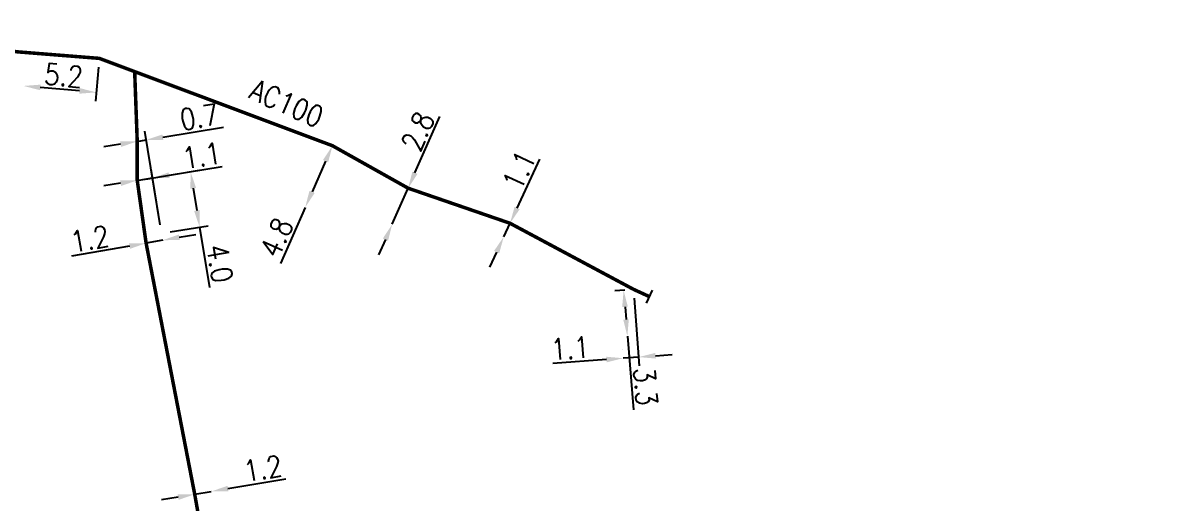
# Model space of a CAD drawing. Header units: millimetres. Extents: x 101000 to 102000, y 121011 to 122007.
# Drawn here: x 101567.6 to 101648.6, y 121459.5 to 121493.7 of the extents above; entities that cross this region are included whole.
import ezdxf
from ezdxf.enums import TextEntityAlignment as Align

# ---------------------------------------------------------------- set-up
doc = ezdxf.new("R2010")
doc.units = ezdxf.units.MM
doc.header["$PDMODE"] = 34
doc.linetypes.add('L_25_AP', pattern=[2000, 1000, 1000])
doc.linetypes.add('L_25_PE', pattern=[2000, 1000, 1000])
doc.layers.get('0').update_dxf_attribs({"linetype": 'CONTINUOUS'})
doc.layers.get('Defpoints').update_dxf_attribs({"linetype": 'CONTINUOUS'})
doc.layers.add('L_150', color=1, linetype='CONTINUOUS')
doc.layers.add('L_340', color=7, linetype='CONTINUOUS')
doc.styles.add('G_ROMANS', font='ROMANS.SHX', dxfattribs={"width": 0.75})
doc.styles.get("Standard").update_dxf_attribs({"font": 'romans.shx', "width": 0.85})
doc.dimstyles.get("Standard").update_dxf_attribs({"dimtxt": 1.5, "dimasz": 1.2, "dimexe": 0.625, "dimexo": 0.625, "dimgap": 0.25, "dimtad": 1, "dimdec": 1, "dimzin": 0, "dimdsep": 46, "dimtxsty": 'Standard', "dimcen": -0.5, "dimadec": 0, "dimazin": 0, "dimtfac": 1, "dimtdec": 1, "dimtmove": 0, "dimatfit": 3, "dimfxl": 0, "dimtolj": 1, "dimtzin": 0, "dimarcsym": 0})

# ---------------------------------------------------------------- blocks, each defined once
blk = doc.blocks.new('*D523')
at = {"layer": 'Defpoints', "color": 0, "linetype": 'Continuous', "transparency": 16777216}
for p in [(101602.343, 121479.421), (101601.897, 121478.462), (101601.897, 121478.462)]:
    blk.add_point(p, dxfattribs=at)
at = {"layer": 'L_150', "color": 0, "linetype": 'Continuous', "lineweight": -2, "transparency": 16777216}
for p, q in [((101602.848, 121480.509), (101604.46, 121483.978)), ((101601.897, 121478.462), (101602.343, 121479.421)), ((101601.391, 121477.374), (101600.886, 121476.285))]:
    blk.add_line(p, q, dxfattribs=at)
at = {"layer": 'L_150', "color": 0, "linetype": 'Continuous', "transparency": 16777216}
for points in [[(101602.667, 121480.594), (101603.03, 121480.425), (101602.343, 121479.421)], [(101601.21, 121477.458), (101601.573, 121477.289), (101601.897, 121478.462)]]:
    blk.add_solid(points, dxfattribs=at)
at = {"layer": 'L_150', "color": 0, "linetype": 'Continuous', "transparency": 16777216, "insert": (101603, 121483.209), "char_height": 1.5, "attachment_point": 5, "rotation": 65.07794}
blk.add_mtext('\\A1;1.1', dxfattribs=at)
blk = doc.blocks.new('L_340_07')
at = {"color": 0, "linetype": 'Continuous', "const_width": 0.25, "flags": 128}
blk.add_lwpolyline([(0, 0), (1.25, 0)], dxfattribs=at)
at = {"color": 0, "linetype": 'Continuous', "flags": 128}
blk.add_lwpolyline([(1.25, -0.5), (1.25, 0.5)], dxfattribs=at)
at = {"color": 0, "linetype": 'Continuous', "style": 'G_ROMANS', "width": 0.75, "flags": 3}
for tag, p in [('DEF_LEG', (0.723, -3.465)), ('DEF_COUP', (0.723, -5.965)), ('DEF_TYPE', (0.723, -8.465))]:
    blk.add_attdef(tag, text='', height=1.2, dxfattribs=at).set_placement(p, align=Align.MIDDLE)
blk = doc.blocks.new('*D654')
at = {"layer": 'Defpoints', "color": 0, "linetype": 'Continuous', "transparency": 16777216}
for p in [(101575.797, 121482.473), (101580.24, 121479.149), (101577.53, 121478.704)]:
    blk.add_point(p, dxfattribs=at)
at = {"layer": 'L_150', "color": 0, "linetype": 'Continuous', "lineweight": -2, "transparency": 16777216}
for p, q in [((101576.414, 121482.574), (101580.209, 121483.197)), ((101579.786, 121481.912), (101580.045, 121480.333)), ((101578.147, 121478.805), (101580.856, 121479.25)), ((101580.24, 121479.149), (101580.947, 121474.835))]:
    blk.add_line(p, q, dxfattribs=at)
at = {"layer": 'L_150', "color": 0, "linetype": 'Continuous', "transparency": 16777216}
for points in [[(101579.984, 121481.944), (101579.589, 121481.879), (101579.592, 121483.096)], [(101580.243, 121480.365), (101579.848, 121480.3), (101580.24, 121479.149)]]:
    blk.add_solid(points, dxfattribs=at)
at = {"layer": 'L_150', "color": 0, "linetype": 'Continuous', "transparency": 16777216, "insert": (101581.678, 121476.561), "char_height": 1.5, "attachment_point": 5, "rotation": 279.31704}
blk.add_mtext('\\A1;4.0', dxfattribs=at)
blk = doc.blocks.new('*D655')
at = {"layer": 'Defpoints', "color": 0, "linetype": 'Continuous', "transparency": 16777216}
for p in [(101575.797, 121482.473), (101576.882, 121482.651), (101577.53, 121478.704)]:
    blk.add_point(p, dxfattribs=at)
at = {"layer": 'L_150', "color": 0, "linetype": 'Continuous', "lineweight": -2, "transparency": 16777216}
for p, q in [((101577.429, 121479.321), (101576.781, 121483.268)), ((101578.067, 121482.846), (101581.841, 121483.465)), ((101575.696, 121483.09), (101575.696, 121483.09)), ((101575.797, 121482.473), (101576.882, 121482.651)), ((101574.613, 121482.279), (101573.429, 121482.085))]:
    blk.add_line(p, q, dxfattribs=at)
at = {"layer": 'L_150', "color": 0, "linetype": 'Continuous', "transparency": 16777216}
for points in [[(101574.58, 121482.476), (101574.645, 121482.082), (101575.797, 121482.473)], [(101578.034, 121483.043), (101578.099, 121482.648), (101576.882, 121482.651)]]:
    blk.add_solid(points, dxfattribs=at)
at = {"layer": 'L_150', "color": 0, "linetype": 'Continuous', "transparency": 16777216, "insert": (101580.384, 121484.239), "char_height": 1.5, "attachment_point": 5, "rotation": 9.31704}
blk.add_mtext('\\A1;1.1', dxfattribs=at)
blk = doc.blocks.new('*D656')
at = {"layer": 'Defpoints', "color": 0, "linetype": 'Continuous', "transparency": 16777216}
for p in [(101575.797, 121485.252), (101576.438, 121485.358), (101577.53, 121478.704)]:
    blk.add_point(p, dxfattribs=at)
at = {"layer": 'L_150', "color": 0, "linetype": 'Continuous', "lineweight": -2, "transparency": 16777216}
for p, q in [((101577.429, 121479.321), (101576.337, 121485.974)), ((101577.623, 121485.552), (101581.936, 121486.26)), ((101574.613, 121485.058), (101573.429, 121484.864)), ((101575.797, 121485.252), (101576.438, 121485.358))]:
    blk.add_line(p, q, dxfattribs=at)
at = {"layer": 'L_150', "color": 0, "linetype": 'Continuous', "transparency": 16777216}
for points in [[(101577.59, 121485.749), (101577.655, 121485.355), (101576.438, 121485.358)], [(101574.58, 121485.255), (101574.645, 121484.861), (101575.797, 121485.252)]]:
    blk.add_solid(points, dxfattribs=at)
at = {"layer": 'L_150', "color": 0, "linetype": 'Continuous', "transparency": 16777216, "insert": (101580.21, 121486.99), "char_height": 1.5, "attachment_point": 5, "rotation": 9.31704}
blk.add_mtext('\\A1;0.7', dxfattribs=at)
blk = doc.blocks.new('*D657')
at = {"layer": 'Defpoints', "color": 0, "linetype": 'Continuous', "transparency": 16777216}
for p in [(101576.429, 121478.005), (101577.61, 121478.214), (101577.61, 121478.214)]:
    blk.add_point(p, dxfattribs=at)
at = {"layer": 'L_150', "color": 0, "linetype": 'Continuous', "lineweight": -2, "transparency": 16777216}
for p, q in [((101578.792, 121478.423), (101579.974, 121478.632)), ((101575.247, 121477.796), (101571.122, 121477.067)), ((101577.61, 121478.214), (101576.429, 121478.005))]:
    blk.add_line(p, q, dxfattribs=at)
at = {"layer": 'L_150', "color": 0, "linetype": 'Continuous', "transparency": 16777216}
for points in [[(101578.757, 121478.62), (101578.827, 121478.226), (101577.61, 121478.214)], [(101575.212, 121477.993), (101575.282, 121477.6), (101576.429, 121478.005)]]:
    blk.add_solid(points, dxfattribs=at)
at = {"layer": 'L_150', "color": 0, "linetype": 'Continuous', "transparency": 16777216, "insert": (101572.419, 121478.312), "char_height": 1.5, "attachment_point": 5, "rotation": 10.02638}
blk.add_mtext('\\A1;1.2', dxfattribs=at)
blk = doc.blocks.new('*D658')
at = {"layer": 'Defpoints', "color": 0, "linetype": 'Continuous', "transparency": 16777216}
for p in [(101589.696, 121484.946), (101587.759, 121480.554), (101587.759, 121480.554)]:
    blk.add_point(p, dxfattribs=at)
at = {"layer": 'L_150', "color": 0, "linetype": 'Continuous', "lineweight": -2, "transparency": 16777216}
for p, q in [((101589.212, 121483.848), (101588.243, 121481.652)), ((101587.759, 121480.554), (101585.995, 121476.554))]:
    blk.add_line(p, q, dxfattribs=at)
at = {"layer": 'L_150', "color": 0, "linetype": 'Continuous', "transparency": 16777216}
for points in [[(101589.029, 121483.929), (101589.395, 121483.767), (101589.696, 121484.946)], [(101588.06, 121481.733), (101588.426, 121481.571), (101587.759, 121480.554)]]:
    blk.add_solid(points, dxfattribs=at)
at = {"layer": 'L_150', "color": 0, "linetype": 'Continuous', "transparency": 16777216, "insert": (101585.72, 121478.409), "char_height": 1.5, "attachment_point": 5, "rotation": 66.19834}
blk.add_mtext('\\A1;4.8', dxfattribs=at)
blk = doc.blocks.new('*D659')
at = {"layer": 'Defpoints', "color": 0, "linetype": 'Continuous', "transparency": 16777216}
for p in [(101595.087, 121481.92), (101593.957, 121479.358), (101593.957, 121479.358)]:
    blk.add_point(p, dxfattribs=at)
at = {"layer": 'L_150', "color": 0, "linetype": 'Continuous', "lineweight": -2, "transparency": 16777216}
for p, q in [((101595.571, 121483.018), (101597.335, 121487.017)), ((101593.957, 121479.358), (101595.087, 121481.92)), ((101593.473, 121478.26), (101592.988, 121477.162))]:
    blk.add_line(p, q, dxfattribs=at)
at = {"layer": 'L_150', "color": 0, "linetype": 'Continuous', "transparency": 16777216}
for points in [[(101595.388, 121483.099), (101595.754, 121482.937), (101595.087, 121481.92)], [(101593.29, 121478.341), (101593.656, 121478.179), (101593.957, 121479.358)]]:
    blk.add_solid(points, dxfattribs=at)
at = {"layer": 'L_150', "color": 0, "linetype": 'Continuous', "transparency": 16777216, "insert": (101595.781, 121485.97), "char_height": 1.5, "attachment_point": 5, "rotation": 66.19834}
blk.add_mtext('\\A1;2.8', dxfattribs=at)
blk = doc.blocks.new('*D402')
at = {"layer": 'Defpoints', "color": 0, "linetype": 'Continuous', "transparency": 16777216}
for p in [(101579.89, 121460.117), (101581.073, 121460.319), (101581.073, 121460.319)]:
    blk.add_point(p, dxfattribs=at)
at = {"layer": 'L_150', "color": 0, "linetype": 'Continuous', "lineweight": -2, "transparency": 16777216}
for p, q in [((101582.256, 121460.52), (101586.386, 121461.225)), ((101578.707, 121459.915), (101577.524, 121459.713)), ((101579.89, 121460.117), (101581.073, 121460.319))]:
    blk.add_line(p, q, dxfattribs=at)
at = {"layer": 'L_150', "color": 0, "linetype": 'Continuous', "transparency": 16777216}
for points in [[(101582.222, 121460.718), (101582.29, 121460.323), (101581.073, 121460.319)], [(101578.674, 121460.112), (101578.741, 121459.718), (101579.89, 121460.117)]]:
    blk.add_solid(points, dxfattribs=at)
at = {"layer": 'L_150', "color": 0, "linetype": 'Continuous', "transparency": 16777216, "insert": (101584.744, 121461.959), "char_height": 1.5, "attachment_point": 5, "rotation": 9.67978}
blk.add_mtext('\\A1;1.2', dxfattribs=at)
blk = doc.blocks.new('*D403')
at = {"layer": 'Defpoints', "color": 0, "linetype": 'Continuous', "transparency": 16777216}
for p in [(101611.132, 121474.718), (101610.699, 121471.375), (101610.699, 121471.375)]:
    blk.add_point(p, dxfattribs=at)
at = {"layer": 'L_340', "color": 0, "linetype": 'Continuous', "lineweight": -2, "transparency": 16777216}
for p, q in [((101610.509, 121474.667), (101609.81, 121474.611)), ((101610.53, 121473.465), (101610.602, 121472.572)), ((101610.699, 121471.375), (101611.124, 121466.124))]:
    blk.add_line(p, q, dxfattribs=at)
at = {"layer": 'L_340', "color": 0, "linetype": 'Continuous', "transparency": 16777216}
for points in [[(101610.729, 121473.481), (101610.33, 121473.449), (101610.433, 121474.661)], [(101610.801, 121472.588), (101610.403, 121472.555), (101610.699, 121471.375)]]:
    blk.add_solid(points, dxfattribs=at)
at = {"layer": 'L_340', "color": 0, "linetype": 'Continuous', "transparency": 16777216, "insert": (101611.993, 121467.786), "char_height": 1.5, "attachment_point": 5, "rotation": 274.63232}
blk.add_mtext('\\A1;3.3', dxfattribs=at)
blk = doc.blocks.new('*D404')
at = {"layer": 'Defpoints', "color": 0, "linetype": 'Continuous', "transparency": 16777216}
for p in [(101611.132, 121474.718), (101610.401, 121469.807), (101610.401, 121469.807)]:
    blk.add_point(p, dxfattribs=at)
at = {"layer": 'L_340', "color": 0, "linetype": 'Continuous', "lineweight": -2, "transparency": 16777216}
for p, q in [((101611.18, 121474.095), (101611.55, 121469.268)), ((101610.353, 121470.43), (101610.353, 121470.43)), ((101609.205, 121469.715), (101605.391, 121469.422)), ((101611.503, 121469.891), (101610.401, 121469.807)), ((101612.699, 121469.983), (101613.895, 121470.075))]:
    blk.add_line(p, q, dxfattribs=at)
at = {"layer": 'L_340', "color": 0, "linetype": 'Continuous', "transparency": 16777216}
for points in [[(101609.189, 121469.914), (101609.22, 121469.515), (101610.401, 121469.807)], [(101612.684, 121470.183), (101612.714, 121469.784), (101611.503, 121469.891)]]:
    blk.add_solid(points, dxfattribs=at)
at = {"layer": 'L_340', "color": 0, "linetype": 'Continuous', "transparency": 16777216, "insert": (101606.623, 121470.519), "char_height": 1.5, "attachment_point": 5, "rotation": 4.3936}
blk.add_mtext('\\A1;1.1', dxfattribs=at)
blk = doc.blocks.new('*D423')
at = {"layer": 'Defpoints', "color": 0, "linetype": 'Continuous', "transparency": 16777216}
for p in [(101573.097, 121491.168), (101567.702, 121489.204), (101567.702, 121489.204)]:
    blk.add_point(p, dxfattribs=at)
at = {"layer": 'L_150', "color": 0, "linetype": 'Continuous', "lineweight": -2, "transparency": 16777216}
for p, q in [((101573.041, 121490.546), (101572.826, 121488.122)), ((101571.686, 121488.851), (101568.897, 121489.098))]:
    blk.add_line(p, q, dxfattribs=at)
at = {"layer": 'L_150', "color": 0, "linetype": 'Continuous', "transparency": 16777216}
for points in [[(101568.915, 121489.298), (101568.88, 121488.899), (101567.702, 121489.204)], [(101571.704, 121489.05), (101571.669, 121488.652), (101572.882, 121488.745)]]:
    blk.add_solid(points, dxfattribs=at)
at = {"layer": 'L_150', "color": 0, "linetype": 'Continuous', "transparency": 16777216, "insert": (101570.559, 121489.955), "char_height": 1.5, "attachment_point": 5, "rotation": 354.93208}
blk.add_mtext('\\A1;5.2', dxfattribs=at)

msp = doc.modelspace()

# ---------------------------------------------------------------- linework, layer by layer
at = {"layer": 'L_150', "linetype": 'L_25_AP', "flags": 128}
msp.add_lwpolyline([(101539.519, 121493.583, 0.25, 0.25, 0), (101549.849, 121493.431, 0.25, 0.25, 0), (101552.532, 121493.392, 0.25, 0.25, 0), (101557.809, 121492.824, 0.25, 0.25, 0), (101567.28, 121491.633, 0.25, 0.25, 0), (101573.097, 121491.168, 0.25, 0.25, 0), (101575.615, 121490.224, 0.25, 0.25, 0), (101589.696, 121484.946, 0.25, 0.25, 0), (101595.087, 121481.92, 0.25, 0.25, 0), (101595.087, 121481.92, 0.25, 0.25, 0), (101602.343, 121479.421, 0.25, 0.25, 0), (101611.132, 121474.718, 0, 0, 0)], format="xyseb", dxfattribs=at)
at = {"layer": 'L_150', "linetype": 'L_25_PE', "const_width": 0.25, "flags": 128}
msp.add_lwpolyline([(101575.615, 121490.224), (101575.797, 121485.252), (101575.797, 121482.473), (101576.429, 121478.005), (101576.429, 121478.005), (101579.89, 121460.117), (101583.307, 121440.915), (101587.898, 121421.517), (101589.914, 121412.999), (101599.797, 121381.07), (101604.689, 121365.145), (101608.56, 121352.145), (101615.676, 121317.388), (101622.983, 121281.987), (101633.934, 121224.052), (101641.781, 121185.078), (101642.157, 121182.89), (101644.67, 121165.512), (101648.449, 121145.926)], dxfattribs=at)

# ---------------------------------------------------------------- block references
at = {"layer": 'L_340', "rotation": 335.3095142962304}
msp.add_blockref('L_340_07', (101611.132, 121474.718), dxfattribs=at)

# ---------------------------------------------------------------- texts
at = {"layer": 'L_150', "linetype": 'Continuous', "width": 0.85}
msp.add_text('AC100', height=1.5, rotation=336.19834, dxfattribs=at).set_placement((101586.438, 121487.967), align=Align.MIDDLE)

# ---------------------------------------------------------------- dimensions: what is measured, and where the dimension line sits
at = {"layer": 'L_150', "linetype": 'Continuous'}
for base, p1, p2, angle, picture, middle in [((101567.702, 121489.204), (101573.097, 121491.168), (101567.702, 121489.204), 354.93208, '*D423', (101570.471, 121488.959)), ((101576.438, 121485.358), (101575.797, 121485.252), (101577.53, 121478.704), 189.31704, '*D656', (101580.372, 121486.003)), ((101593.957, 121479.358), (101595.087, 121481.92), (101593.957, 121479.358), 66.19834, '*D659', (101596.696, 121485.567)), ((101576.882, 121482.651), (101575.797, 121482.473), (101577.53, 121478.704), 189.31704, '*D655', (101580.546, 121483.252)), ((101587.759, 121480.554), (101589.696, 121484.946), (101587.759, 121480.554), 66.19834, '*D658', (101586.635, 121478.005)), ((101601.897, 121478.462), (101602.343, 121479.421), (101601.897, 121478.462), 65.07794, '*D523', (101603.907, 121482.788)), ((101580.24, 121479.149), (101575.797, 121482.473), (101577.53, 121478.704), 99.31704, '*D654', (101580.691, 121476.4)), ((101577.61, 121478.214), (101576.429, 121478.005), (101577.61, 121478.214), 190.02638, '*D657', (101572.593, 121477.327)), ((101581.073, 121460.319), (101579.89, 121460.117), (101581.073, 121460.319), 189.67978, '*D402', (101584.912, 121460.974))]:
    dim = msp.add_linear_dim(base=base, p1=p1, p2=p2, angle=angle, dimstyle='Standard', dxfattribs=at)
    dim.commit()
    dim.dimension.update_dxf_attribs({"geometry": picture, "text_midpoint": middle, "dimtype": 160})
at = {"layer": 'L_340', "linetype": 'Continuous'}
for base, p2, angle, picture, middle in [((101610.401, 121469.807), (101610.401, 121469.807), 4.3936, '*D404', (101606.7, 121469.522)), ((101610.699, 121471.375), (101610.699, 121471.375), 94.63232, '*D403', (101610.996, 121467.705))]:
    dim = msp.add_linear_dim(base=base, p1=(101611.132, 121474.718), p2=p2, angle=angle, dimstyle='Standard', dxfattribs=at)
    dim.commit()
    dim.dimension.update_dxf_attribs({"geometry": picture, "text_midpoint": middle, "dimtype": 160})

doc.saveas('drawing.dxf')
